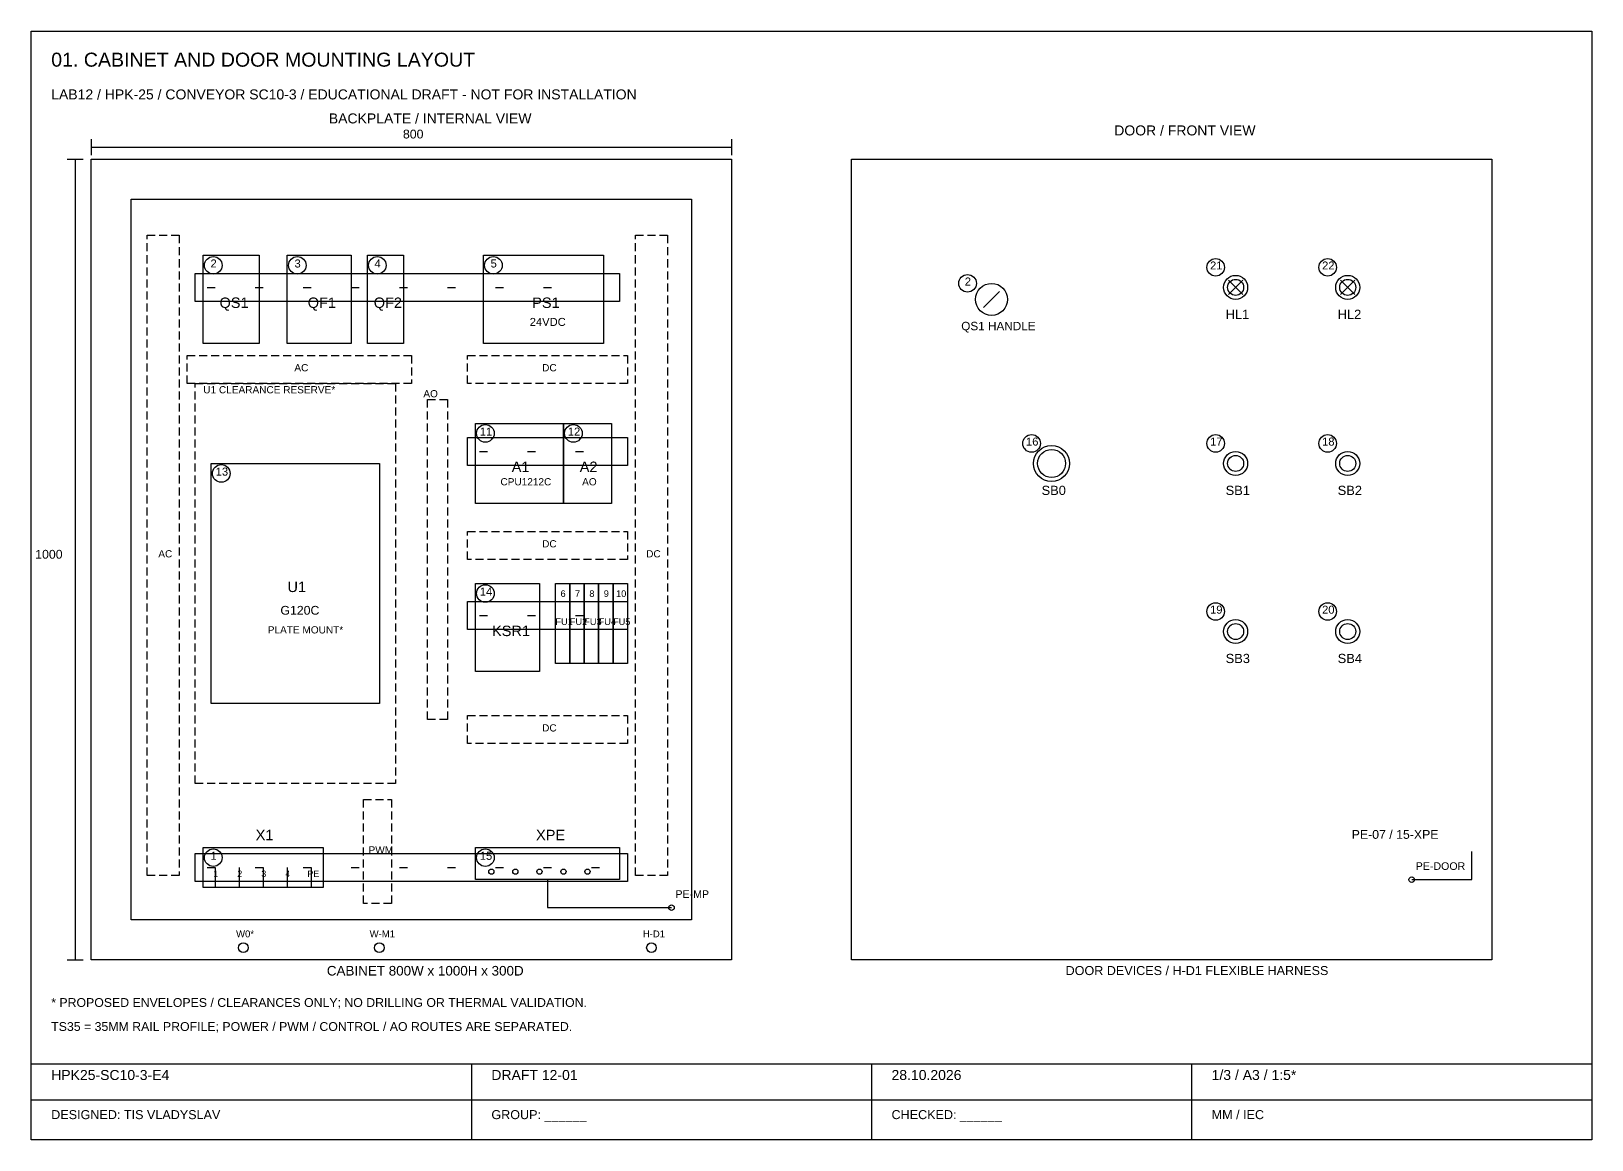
# Model space of a CAD drawing. Header units: millimetres. Extents: x 100 to 6450, y 50 to 1435.
# Drawn here: x 100 to 2050, y 50 to 1435 of the extents above; entities that cross this region are included whole.
import ezdxf

# ---------------------------------------------------------------- set-up
doc = ezdxf.new("R2010")
doc.units = ezdxf.units.MM
doc.linetypes.add('DASH', pattern=[15, 10, -5])
for name, color, linetype in [('DEVICE', 7, 'Continuous'), ('FRAME', 8, 'Continuous'), ('MECH', 8, 'Continuous'), ('RESERVE', 8, 'Continuous'), ('TEXT', 7, 'Continuous'), ('WIRE', 2, 'Continuous')]:
    doc.layers.add(name, color=color, linetype=linetype)
doc.styles.add('TEXT_STD', font='Arial.ttf')

msp = doc.modelspace()

# ---------------------------------------------------------------- linework, layer by layer
at = {"layer": 'DEVICE'}
for p, q in [((175, 1275), (975, 1275)), ((175, 275), (175, 1275)), ((975, 1275), (975, 275)), ((1125, 1275), (1925, 1275)), ((1125, 275), (1125, 1275)), ((1925, 1275), (1925, 275)), ((315, 1155), (385, 1155)), ((315, 1045), (315, 1155)), ((385, 1155), (385, 1045)), ((420, 1155), (500, 1155)), ((420, 1045), (420, 1155)), ((500, 1155), (500, 1045)), ((520, 1155), (565, 1155)), ((520, 1045), (520, 1155)), ((565, 1155), (565, 1045)), ((665, 1155), (815, 1155)), ((665, 1045), (665, 1155)), ((815, 1155), (815, 1045)), ((1596, 1124), (1614, 1106)), ((1596, 1106), (1614, 1124)), ((1736, 1124), (1754, 1106)), ((1736, 1106), (1754, 1124)), ((1290, 1090), (1310, 1110)), ((385, 1045), (315, 1045)), ((500, 1045), (420, 1045)), ((565, 1045), (520, 1045)), ((815, 1045), (665, 1045)), ((655, 945), (765, 945)), ((655, 845), (655, 945)), ((765, 945), (765, 845)), ((765, 945), (825, 945)), ((765, 845), (765, 945)), ((825, 945), (825, 845)), ((325, 895), (535, 895)), ((325, 595), (325, 895)), ((535, 895), (535, 595)), ((765, 845), (655, 845)), ((825, 845), (765, 845)), ((655, 745), (735, 745)), ((655, 635), (655, 745)), ((735, 745), (735, 635)), ((755, 745), (773, 745)), ((755, 645), (755, 745)), ((773, 745), (773, 645)), ((773, 745), (791, 745)), ((773, 645), (773, 745)), ((791, 745), (791, 645)), ((791, 745), (809, 745)), ((791, 645), (791, 745)), ((809, 745), (809, 645)), ((809, 745), (827, 745)), ((809, 645), (809, 745)), ((827, 745), (827, 645)), ((827, 745), (845, 745)), ((827, 645), (827, 745)), ((845, 745), (845, 645)), ((773, 645), (755, 645)), ((791, 645), (773, 645)), ((809, 645), (791, 645)), ((827, 645), (809, 645)), ((845, 645), (827, 645)), ((735, 635), (655, 635)), ((535, 595), (325, 595)), ((315, 415), (465, 415)), ((315, 365), (315, 415)), ((465, 415), (465, 365)), ((655, 415), (835, 415)), ((655, 375), (655, 415)), ((835, 415), (835, 375)), ((835, 375), (655, 375)), ((465, 365), (315, 365)), ((975, 275), (175, 275)), ((1925, 275), (1125, 275))]:
    msp.add_line(p, q, dxfattribs=at)
for centre, radius in [((327.5, 1142.5), 11), ((432.5, 1142.5), 11), ((532.5, 1142.5), 11), ((677.5, 1142.5), 11), ((1580, 1140), 11), ((1720, 1140), 11), ((1270, 1120), 11), ((1300, 1100), 20), ((1605, 1115), 15), ((1605, 1115), 10), ((1745, 1115), 15), ((1745, 1115), 10), ((667.5, 932.5), 11), ((777.5, 932.5), 11), ((1350, 920), 11), ((1375, 895), 22.5), ((1580, 920), 11), ((1720, 920), 11), ((1375, 895), 17.5), ((1605, 895), 15), ((1605, 895), 10), ((1745, 895), 15), ((1745, 895), 10), ((337.5, 882.5), 11), ((667.5, 732.5), 11), ((1580, 710), 11), ((1720, 710), 11), ((1605, 685), 15), ((1605, 685), 10), ((1745, 685), 15), ((1745, 685), 10), ((327.5, 402.5), 11), ((667.5, 402.5), 11), ((675, 385), 3.25), ((705, 385), 3.25), ((735, 385), 3.25), ((765, 385), 3.25), ((795, 385), 3.25), ((1825, 375), 3.5), ((900, 340), 3.5)]:
    msp.add_circle(centre, radius, dxfattribs=at)
at = {"layer": 'FRAME'}
for p, q in [((100, 1435), (2050, 1435)), ((100, 50), (100, 1435)), ((2050, 1435), (2050, 50)), ((100, 145), (2050, 145)), ((650, 145), (650, 50)), ((1150, 145), (1150, 50)), ((1550, 145), (1550, 50)), ((100, 100), (2050, 100)), ((2050, 50), (100, 50))]:
    msp.add_line(p, q, dxfattribs=at)
at = {"layer": 'MECH'}
for p, q in [((175, 1300), (175, 1280)), ((175, 1290), (975, 1290)), ((975, 1300), (975, 1280)), ((145, 1275), (165, 1275)), ((155, 1275), (155, 275)), ((225, 1225), (925, 1225)), ((225, 325), (225, 1225)), ((925, 1225), (925, 325)), ((305, 1132.5), (835, 1132.5)), ((305, 1097.5), (305, 1132.5)), ((835, 1132.5), (835, 1097.5)), ((320, 1115), (330, 1115)), ((380, 1115), (390, 1115)), ((440, 1115), (450, 1115)), ((500, 1115), (510, 1115)), ((560, 1115), (570, 1115)), ((620, 1115), (630, 1115)), ((680, 1115), (690, 1115)), ((740, 1115), (750, 1115)), ((835, 1097.5), (305, 1097.5)), ((645, 927.5), (845, 927.5)), ((645, 892.5), (645, 927.5)), ((845, 927.5), (845, 892.5)), ((660, 910), (670, 910)), ((720, 910), (730, 910)), ((780, 910), (790, 910)), ((845, 892.5), (645, 892.5)), ((645, 722.5), (845, 722.5)), ((645, 687.5), (645, 722.5)), ((845, 722.5), (845, 687.5)), ((660, 705), (670, 705)), ((720, 705), (730, 705)), ((780, 705), (790, 705)), ((845, 687.5), (645, 687.5)), ((305, 407.5), (845, 407.5)), ((305, 372.5), (305, 407.5)), ((320, 390), (330, 390)), ((330, 390), (330, 365)), ((360, 390), (360, 365)), ((380, 390), (390, 390)), ((390, 390), (390, 365)), ((420, 390), (420, 365)), ((440, 390), (450, 390)), ((450, 390), (450, 365)), ((500, 390), (510, 390)), ((560, 390), (570, 390)), ((620, 390), (630, 390)), ((680, 390), (690, 390)), ((740, 390), (750, 390)), ((800, 390), (810, 390)), ((845, 407.5), (845, 372.5)), ((845, 372.5), (305, 372.5)), ((925, 325), (225, 325)), ((145, 275), (165, 275))]:
    msp.add_line(p, q, dxfattribs=at)
at = {"layer": 'MECH', "linetype": 'DASH'}
for p, q in [((245, 1180), (285, 1180)), ((245, 380), (245, 1180)), ((285, 1180), (285, 380)), ((855, 1180), (895, 1180)), ((855, 380), (855, 1180)), ((895, 1180), (895, 380)), ((295, 1030), (575, 1030)), ((295, 995), (295, 1030)), ((575, 1030), (575, 995)), ((645, 1030), (845, 1030)), ((645, 995), (645, 1030)), ((845, 1030), (845, 995)), ((575, 995), (295, 995)), ((845, 995), (645, 995)), ((595, 975), (620, 975)), ((595, 575), (595, 975)), ((620, 975), (620, 575)), ((645, 810), (845, 810)), ((645, 775), (645, 810)), ((845, 810), (845, 775)), ((845, 775), (645, 775)), ((620, 575), (595, 575)), ((645, 580), (845, 580)), ((645, 545), (645, 580)), ((845, 580), (845, 545)), ((845, 545), (645, 545)), ((515, 475), (550, 475)), ((515, 345), (515, 475)), ((550, 475), (550, 345)), ((285, 380), (245, 380)), ((895, 380), (855, 380)), ((550, 345), (515, 345))]:
    msp.add_line(p, q, dxfattribs=at)
at = {"layer": 'MECH'}
for centre in [(365, 290), (535, 290), (875, 290)]:
    msp.add_circle(centre, 6, dxfattribs=at)
at = {"layer": 'RESERVE', "linetype": 'DASH'}
for p, q in [((305, 995), (555, 995)), ((305, 495), (305, 995)), ((555, 995), (555, 495)), ((555, 495), (305, 495))]:
    msp.add_line(p, q, dxfattribs=at)
at = {"layer": 'WIRE'}
for p, q in [((1900, 375), (1900, 410)), ((745, 375), (745, 340)), ((1825, 375), (1900, 375)), ((745, 340), (900, 340))]:
    msp.add_line(p, q, dxfattribs=at)

# ---------------------------------------------------------------- texts
at = {"layer": 'TEXT', "style": 'TEXT_STD'}
for s, height, p in [('01. CABINET AND DOOR MOUNTING LAYOUT', 17.5, (125, 1390.7)), ('LAB12 / HPK-25 / CONVEYOR SC10-3 / EDUCATIONAL DRAFT - NOT FOR INSTALLATION', 12.5, (125, 1349.8)), ('BACKPLATE / INTERNAL VIEW', 12.5, (471.9, 1319.8)), ('800', 11, (564.5, 1301)), ('DOOR / FRONT VIEW', 12.5, (1453.3, 1304.8)), ('2', 10, (324, 1139.8)), ('3', 10, (429, 1139.8)), ('4', 10, (529, 1139.8)), ('5', 10, (674, 1139.8)), ('21', 10, (1573, 1137.3)), ('22', 10, (1713, 1137.3)), ('2', 10, (1266.5, 1117.3)), ('QS1', 13, (335.3, 1089.3)), ('QF1', 13, (445.5, 1089.3)), ('QF2', 13, (528, 1089.3)), ('PS1', 13, (726, 1089.3)), ('24VDC', 10, (722.9, 1066.8)), ('HL1', 11.5, (1592.5, 1075.6)), ('HL2', 11.5, (1732.5, 1075.6)), ('QS1 HANDLE', 10.5, (1262.1, 1061.4)), ('AC', 9, (428.8, 1010.1)), ('DC', 9, (738.4, 1010.1)), ('U1 CLEARANCE RESERVE*', 9, (315, 982.6)), ('AO', 9, (590, 977.6)), ('11', 10, (660.5, 929.8)), ('12', 10, (770.5, 929.8)), ('16', 10, (1343, 917.3)), ('17', 10, (1573, 917.3)), ('18', 10, (1713, 917.3)), ('A1', 13, (700.4, 884.3)), ('A2', 13, (785.4, 884.3)), ('13', 10, (330.5, 879.8)), ('CPU1212C', 9, (686.3, 867.6)), ('AO', 9, (788.4, 867.6)), ('SB0', 11.5, (1362.5, 855.6)), ('SB1', 11.5, (1592.5, 855.6)), ('SB2', 11.5, (1732.5, 855.6)), ('1000', 11, (105, 776)), ('AC', 9, (258.8, 777.6)), ('DC', 9, (738.4, 790.1)), ('DC', 9, (868.4, 777.6)), ('U1', 13, (420.2, 734.3)), ('14', 10, (660.5, 729.8)), ('6', 8.25, (761.4, 728.2)), ('7', 8.25, (779.4, 728.2)), ('8', 8.25, (797.4, 728.2)), ('9', 8.25, (815.4, 728.2)), ('10', 8.25, (830.8, 728.2)), ('G120C', 11, (411.4, 706)), ('19', 10, (1573, 707.3)), ('20', 10, (1713, 707.3)), ('PLATE MOUNT*', 9, (395.6, 682.6)), ('KSR1', 13, (675.8, 679.3)), ('FU1', 8.25, (755, 693.2)), ('FU2', 8.25, (773, 693.2)), ('FU3', 8.25, (791, 693.2)), ('FU4', 8.25, (809, 693.2)), ('FU5', 8.25, (827, 693.2)), ('SB3', 11.5, (1592.5, 645.6)), ('SB4', 11.5, (1732.5, 645.6)), ('DC', 9, (738.4, 560.1)), ('X1', 13, (380.5, 424.3)), ('XPE', 13, (730.8, 424.3)), ('PE-07 / 15-XPE', 11, (1750, 426)), ('1', 10, (324, 399.8)), ('PWM', 9, (521.5, 407.6)), ('15', 10, (660.5, 399.8)), ('PE-DOOR', 9.5, (1830, 387.2)), ('1', 8, (327.5, 378.4)), ('2', 8, (357.5, 378.4)), ('3', 8, (387.5, 378.4)), ('4', 8, (417.5, 378.4)), ('PE', 8, (445.1, 378.4)), ('PE-MP', 9.5, (905, 352.2)), ('W0*', 8.5, (356, 303)), ('W-M1', 8.5, (522.9, 303)), ('H-D1', 8.5, (864.3, 303)), ('CABINET 800W x 1000H x 300D', 12, (469.4, 255.2)), ('DOOR DEVICES / H-D1 FLEXIBLE HARNESS', 11.25, (1392.5, 255.8)), ('* PROPOSED ENVELOPES / CLEARANCES ONLY; NO DRILLING OR THERMAL VALIDATION.', 11, (125, 216)), ('TS35 = 35MM RAIL PROFILE; POWER / PWM / CONTROL / AO ROUTES ARE SEPARATED.', 11, (125, 186)), ('HPK25-SC10-3-E4', 12.5, (125, 124.7)), ('DRAFT 12-01', 12.5, (675, 124.7)), ('28.10.2026', 12.5, (1175, 124.7)), ('1/3 / A3 / 1:5*', 12.5, (1575, 124.7)), ('DESIGNED: TIS VLADYSLAV', 11.25, (125, 75.8)), ('GROUP: ______', 11.25, (675, 75.8)), ('CHECKED: ______', 11.25, (1175, 75.8)), ('MM / IEC', 11.25, (1575, 75.8))]:
    msp.add_text(s, height=height, dxfattribs=at).set_placement(p)

doc.saveas('drawing.dxf')
